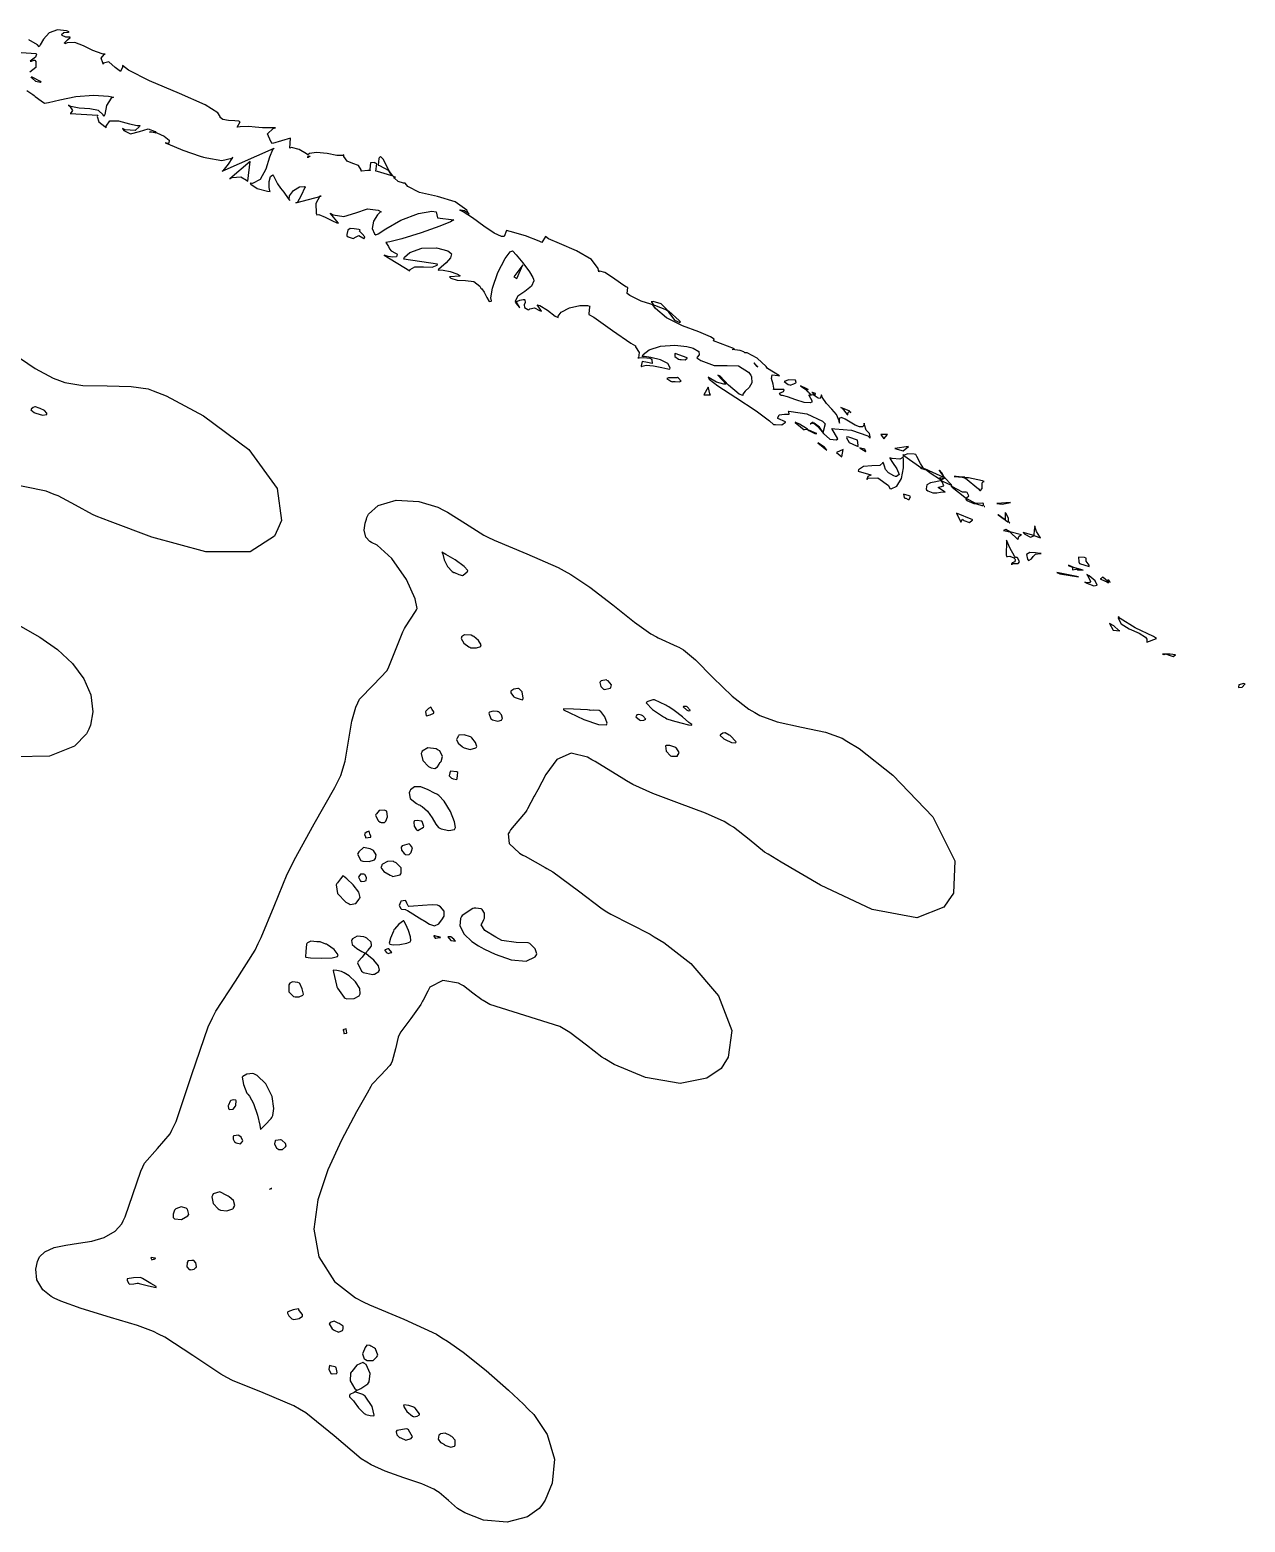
# Model space of a CAD drawing. Extents: x 51 to 306, y 22 to 311.
# Drawn here: x 248.3 to 305.5, y 228 to 298.3 of the extents above; entities that cross this region are included whole.
import ezdxf

# ---------------------------------------------------------------- set-up
doc = ezdxf.new("R2010")
doc.units = 0
doc.header["$MEASUREMENT"] = 0

msp = doc.modelspace()

# ---------------------------------------------------------------- linework, layer by layer
at = {"color": 7}
for points in [[(248.192, 295.412), (248.47, 295.213), (248.532, 295.169), (248.593, 295.125), (248.871, 294.926), (249.025, 294.816), (249.025, 294.816), (249.206, 294.844), (249.746, 294.961), (250.503, 295.117), (251.332, 295.194), (252.042, 295.147), (252.272, 295.099), (252.164, 295.05), (251.936, 294.706), (251.857, 294.279), (251.813, 294.181), (251.788, 294.262), (251.568, 294.458), (251.156, 294.539), (250.657, 294.574), (250.268, 294.653), (250.155, 294.71), (250.217, 294.676), (250.348, 294.463), (250.252, 294.332), (250.226, 294.323), (251.531, 294.253), (251.502, 294.189), (251.579, 293.926), (251.857, 293.714), (251.919, 293.652), (251.922, 293.736), (252.101, 293.981), (252.513, 293.984), (253.024, 293.846), (253.385, 293.758), (253.507, 293.758), (253.489, 293.706), (253.285, 293.517), (252.827, 293.559), (252.695, 293.617), (252.749, 293.529), (253.071, 293.361), (253.489, 293.473), (253.905, 293.602), (254.226, 293.482), (254.283, 293.405), (254.247, 293.415), (253.99, 293.459), (253.964, 293.441), (254.044, 293.456), (254.304, 293.408), (254.656, 293.256), (254.882, 293.064), (254.868, 292.923), (254.846, 292.912), (254.706, 292.946), (254.82, 292.894), (255.539, 292.599), (256.345, 292.32), (256.505, 292.276), (256.664, 292.232), (257.364, 292.118), (257.836, 292.216), (257.881, 292.276), (257.871, 292.26), (257.659, 291.942), (257.413, 291.624), (257.387, 291.607), (259.821, 292.699), (259.744, 292.615), (259.614, 292.268), (259.441, 291.699), (259.176, 291.217), (258.808, 291.032), (258.692, 291.042), (258.736, 290.998), (259.035, 290.795), (259.512, 290.663), (259.644, 290.653), (259.617, 290.689), (259.591, 290.844), (259.595, 291.122), (259.658, 291.358), (259.762, 291.439), (259.785, 291.43), (259.832, 291.327), (259.985, 291.02), (260.12, 290.817), (260.281, 290.622), (260.495, 290.33), (260.562, 290.23), (260.535, 290.263), (260.552, 290.444), (260.733, 290.695), (261.013, 290.871), (261.243, 290.894), (261.302, 290.865), (261.275, 290.849), (261.098, 290.468), (260.907, 290.124), (260.843, 290.124), (262.044, 290.442), (261.972, 290.434), (261.791, 290.095), (261.804, 289.632), (261.831, 289.56), (261.831, 289.56), (261.936, 289.579), (262.224, 289.446), (262.57, 289.274), (262.783, 289.181), (262.855, 289.172), (262.467, 289.631), (262.602, 289.55), (263.109, 289.477), (263.665, 289.653), (264.222, 289.834), (264.728, 289.778), (264.866, 289.701), (264.822, 289.684), (264.688, 289.55), (264.503, 289.261), (264.439, 288.918), (264.553, 288.659), (264.619, 288.608), (264.716, 288.67), (265.079, 288.903), (265.791, 289.301), (266.623, 289.625), (267.243, 289.728), (267.442, 289.701), (267.512, 289.418), (268.288, 289.314), (268.126, 289.229), (267.622, 289.02), (266.748, 288.706), (265.841, 288.432), (265.269, 288.288), (265.077, 288.255), (265.113, 288.211), (265.204, 288.06), (265.248, 287.952), (265.339, 287.864), (265.537, 287.758), (265.606, 287.726), (265.616, 287.698), (265.581, 287.587), (265.412, 287.558), (265.188, 287.596), (265.05, 287.638), (265.006, 287.654), (266.207, 286.915), (266.224, 286.977), (266.449, 287.109), (266.858, 287.113), (267.266, 287.098), (267.491, 287.182), (267.512, 287.231), (265.924, 287.478), (265.952, 287.57), (266.211, 287.791), (266.77, 287.991), (267.461, 288.005), (267.995, 287.856), (268.147, 287.76), (268.168, 287.718), (268.122, 287.535), (267.925, 287.303), (267.69, 287.096), (267.564, 286.985), (267.546, 286.949), (267.59, 286.967), (267.775, 286.956), (268.11, 286.888), (268.418, 286.782), (268.56, 286.704), (268.57, 286.668), (268.075, 286.632), (268.141, 286.571), (268.431, 286.48), (268.829, 286.474), (269.222, 286.414), (269.503, 286.198), (269.558, 286.103), (269.605, 286.072), (269.704, 285.915), (269.831, 285.659), (269.944, 285.474), (270.042, 285.487), (270.051, 285.503), (270.027, 285.649), (270.101, 286.111), (270.346, 286.844), (270.691, 287.497), (270.933, 287.814), (271.04, 287.867), (271.056, 287.85), (271.207, 287.678), (271.519, 287.303), (271.837, 286.875), (272, 286.614), (272.028, 286.526), (272.045, 286.456), (271.939, 286.197), (271.616, 285.952), (271.286, 285.722), (271.165, 285.496), (271.18, 285.433), (271.196, 285.459), (271.379, 285.543), (271.546, 285.574), (271.603, 285.574), (271.624, 285.549), (271.64, 285.433), (271.589, 285.315), (271.598, 285.203), (271.757, 285.101), (271.815, 285.08), (271.848, 285.126), (272.069, 285.174), (272.313, 285.058), (272.405, 285.017), (272.255, 285.251), (272.204, 285.327), (272.331, 285.294), (272.683, 285.067), (273.053, 284.788), (273.19, 284.728), (273.185, 284.787), (273.333, 284.98), (273.72, 285.178), (274.213, 285.284), (274.564, 285.286), (274.673, 285.257), (274.656, 285.23), (274.628, 284.896), (274.638, 284.868), (274.866, 284.736), (275.744, 284.114), (276.604, 283.511), (276.824, 283.387), (276.833, 283.352), (276.997, 283.078), (276.961, 282.83), (276.931, 282.822), (276.999, 282.822), (277.207, 282.844), (277.494, 282.813), (277.566, 282.787), (277.591, 282.738), (277.603, 282.553), (277.388, 282.607), (277.148, 282.654), (277.092, 282.456), (277.107, 282.399), (277.139, 282.438), (277.326, 282.483), (277.671, 282.452), (278.069, 282.37), (278.351, 282.308), (278.448, 282.292), (278.462, 282.35), (278.353, 282.56), (278.005, 282.739), (277.554, 282.844), (277.245, 282.885), (277.143, 282.892), (277.195, 282.986), (277.471, 283.202), (277.997, 283.383), (278.67, 283.424), (279.248, 283.361), (279.436, 283.317), (279.532, 283.283), (279.801, 283.121), (279.827, 282.964), (279.727, 282.86), (279.717, 282.822), (279.717, 282.822), (279.895, 282.699), (280.526, 282.467), (281.132, 282.47), (281.667, 282.446), (282.141, 282.146), (282.258, 282.01), (282.291, 281.93), (282.306, 281.653), (282.169, 281.428), (281.98, 281.258), (281.875, 281.11), (281.869, 281.058), (281.71, 281.112), (281.194, 281.535), (280.802, 281.958), (280.705, 282.01), (281.094, 281.587), (280.98, 281.587), (280.643, 281.685), (280.29, 281.887), (280.246, 281.94), (280.299, 281.817), (280.695, 281.504), (281.543, 280.957), (282.509, 280.338), (283.137, 279.868), (283.317, 279.683), (283.416, 279.683), (283.716, 279.674), (283.887, 279.803), (283.88, 279.823), (283.527, 279.965), (283.515, 280.002), (283.589, 280.15), (283.84, 280.169), (284.058, 280.174), (284.043, 280.294), (284.022, 280.318), (284.154, 280.3), (284.886, 280.19), (285.618, 279.849), (285.75, 279.717), (285.644, 279.294), (285.652, 279.321), (285.49, 279.564), (285.235, 279.753), (285.151, 279.753), (285.214, 279.753), (285.407, 279.593), (285.67, 279.263), (285.973, 278.995), (286.276, 278.971), (286.349, 279.011), (286.067, 279.506), (286.199, 279.49), (286.993, 279.423), (287.751, 279.163), (287.867, 279.047), (287.862, 279.104), (287.827, 279.272), (287.765, 279.334), (287.682, 279.43), (287.601, 279.672), (287.584, 279.753), (287.584, 279.712), (287.525, 279.586), (287.372, 279.575), (287.16, 279.666), (286.923, 279.806), (286.695, 279.939), (286.512, 280.012), (286.409, 279.968), (286.406, 279.804), (286.42, 279.753), (286.404, 279.858), (286.282, 280.157), (286.063, 280.41), (285.809, 280.671), (285.615, 280.982), (285.574, 281.094), (285.561, 281.069), (285.542, 280.985), (285.512, 280.909), (285.414, 280.925), (285.239, 281.05), (285.185, 281.094), (285.175, 281.085), (285.05, 281.058), (285.008, 281.058), (285.008, 281.058), (284.982, 281.085), (284.974, 281.094), (284.974, 281.058), (284.974, 281.058), (284.974, 281.058), (284.974, 281.058), (284.991, 281.032), (285.115, 280.814), (285.115, 280.741), (285.037, 280.713), (284.769, 280.731), (284.365, 280.847), (283.974, 280.989), (283.745, 281.058), (283.669, 281.058), (283.646, 281.079), (283.596, 281.162), (283.672, 281.2), (283.782, 281.237), (283.817, 281.319), (283.81, 281.34), (283.317, 281.34), (283.336, 281.395), (283.3, 281.594), (283.218, 281.857), (283.256, 282.021), (283.516, 282.003), (283.597, 281.976), (283.034, 282.328), (282.972, 282.417), (282.557, 282.819), (282.072, 283.06), (281.976, 283.068), (281.929, 283.108), (281.744, 283.176), (281.503, 283.21), (281.373, 283.218), (281.453, 283.241), (281.481, 283.245), (280.494, 283.633), (280.529, 283.704), (280.362, 283.81), (279.813, 284.048), (279.042, 284.331), (278.291, 284.707), (277.767, 285.149), (277.636, 285.327), (277.548, 285.355), (277.089, 285.499), (276.56, 285.768), (276.437, 285.856), (276.472, 286.139), (276.378, 286.17), (276.122, 286.334), (275.744, 286.615), (275.384, 286.843), (275.153, 286.905), (275.096, 286.879), (275.078, 287.029), (274.753, 287.447), (274.055, 287.867), (273.25, 288.209), (272.741, 288.434), (272.591, 288.536), (272.415, 288.255), (272.291, 288.317), (271.651, 288.564), (270.924, 288.775), (270.757, 288.819), (270.651, 288.536), (270.529, 288.543), (270.176, 288.691), (269.689, 289.023), (269.162, 289.421), (268.724, 289.701), (268.57, 289.771), (268.596, 289.789), (268.781, 289.764), (268.966, 289.631), (268.993, 289.595), (268.887, 289.774), (268.34, 290.173), (267.506, 290.412), (266.665, 290.604), (266.113, 290.894), (265.994, 291.042), (265.912, 291.042), (265.664, 291.118), (265.491, 291.28), (265.465, 291.324), (265.482, 291.324), (265.522, 291.324), (265.535, 291.324), (265.508, 291.324), (265.449, 291.358), (265.429, 291.358), (265.412, 291.386), (265.209, 291.651), (265.183, 291.677), (265.199, 291.651), (265.35, 291.412), (265.359, 291.394), (265.315, 291.412), (264.69, 291.598), (264.619, 291.607), (264.654, 291.96), (264.636, 291.96), (264.591, 291.986), (264.583, 291.994), (264.554, 292.023), (264.367, 292.004), (264.327, 291.713), (264.337, 291.641), (264.231, 291.641), (263.94, 291.616), (263.914, 291.607), (263.914, 291.674), (263.797, 291.877), (263.533, 291.968), (263.258, 292.074), (263.11, 292.302), (263.102, 292.383), (263.041, 292.345), (262.782, 292.354), (262.321, 292.436), (261.826, 292.493), (261.491, 292.44), (261.408, 292.383), (261.346, 292.427), (261.011, 292.635), (260.641, 292.717), (260.562, 292.699), (260.597, 293.158), (259.751, 292.912), (259.679, 293.009), (259.516, 293.375), (259.786, 293.624), (259.891, 293.652), (259.737, 293.643), (259.272, 293.643), (258.937, 293.683), (258.63, 293.718), (258.225, 293.703), (258.093, 293.688), (258.233, 293.934), (258.173, 293.958), (257.974, 293.978), (257.677, 293.992), (257.419, 294.039), (257.291, 294.139), (257.281, 294.181), (257.183, 294.36), (256.589, 294.731), (255.371, 295.263), (253.962, 295.854), (252.983, 296.362), (252.695, 296.58), (252.696, 296.511), (252.605, 296.299), (252.355, 296.497), (252.045, 296.753), (251.801, 296.698), (251.777, 296.65), (251.768, 296.704), (251.697, 296.934), (251.83, 297.098), (251.883, 297.109), (251.734, 297.133), (251.302, 297.287), (250.863, 297.516), (250.458, 297.666), (250.088, 297.647), (249.979, 297.604), (249.972, 297.644), (250.101, 297.79), (250.231, 297.898), (250.226, 297.921), (250.176, 297.921), (250.031, 297.921), (249.853, 297.992), (249.837, 298.027), (249.832, 298.047), (249.934, 298.137), (250.146, 298.159), (250.19, 298.167), (250.059, 298.216), (249.632, 298.261), (249.246, 298.12), (248.979, 297.826), (248.824, 297.556), (248.779, 297.462), (248.69, 297.56), (248.293, 297.794)], [(247.686, 297.215), (248.638, 297.145), (248.653, 297.121), (248.602, 296.982), (248.408, 296.828), (248.356, 296.792), (248.408, 296.792), (248.528, 296.827), (248.568, 296.827), (248.616, 296.779), (248.62, 296.488), (248.328, 296.263)], [(247.556, 283.025), (248.593, 282.331), (249.435, 281.875), (249.731, 281.763), (249.987, 281.666), (250.821, 281.533), (251.976, 281.504), (253.109, 281.481), (253.898, 281.365), (254.14, 281.27), (254.751, 281.032), (256.504, 280.103), (258.63, 278.514), (259.975, 276.681), (260.169, 275.176), (259.997, 274.778), (259.846, 274.435), (258.707, 273.702), (256.614, 273.703), (254.079, 274.392), (252.109, 275.123), (251.46, 275.379), (251.284, 275.449), (250.485, 275.89), (249.669, 276.331), (249.484, 276.401), (249.096, 276.552), (247.023, 276.97)], [(247.899, 270.197), (248.81, 269.686), (249.634, 269.096), (250.334, 268.438), (250.872, 267.724), (251.205, 266.965), (251.296, 266.174), (251.186, 265.549), (251.108, 265.359), (251.008, 265.131), (250.436, 264.559), (249.26, 264.086), (247.639, 264.056)]]:
    msp.add_lwpolyline(points, dxfattribs=at)
for points in [[(248.849, 295.804), (248.813, 295.788), (248.62, 295.836), (248.426, 296.007), (248.392, 296.051), (248.426, 296.043), (248.813, 295.84), (248.849, 295.804)], [(261.515, 292.312), (261.505, 292.304), (261.416, 292.25), (261.408, 292.24), (261.416, 292.258), (261.421, 292.33), (261.494, 292.323), (261.515, 292.312)], [(264.76, 292.206), (264.724, 291.888), (264.786, 291.88), (265.227, 291.642), (265.253, 291.607), (265.212, 291.681), (265.096, 291.908), (264.953, 292.172), (264.836, 292.301), (264.765, 292.234), (264.76, 292.206)], [(257.74, 291.254), (257.854, 291.308), (258.254, 291.346), (258.532, 291.192), (258.586, 291.148), (258.692, 292.064), (257.74, 291.254)], [(263.242, 288.572), (263.306, 288.525), (263.543, 288.437), (263.688, 288.516), (263.813, 288.587), (264.004, 288.481), (264.054, 288.432), (264.068, 288.437), (264.086, 288.522), (263.966, 288.656), (263.845, 288.785), (263.867, 288.853), (263.878, 288.855), (263.805, 288.86), (263.59, 288.895), (263.401, 288.913), (263.292, 288.83), (263.247, 288.637), (263.242, 288.572)], [(271.533, 287.197), (271.11, 286.632), (271.25, 286.562), (271.533, 287.197)], [(271.392, 285.185), (271.365, 285.213), (271.216, 285.404), (271.216, 285.467), (271.206, 285.451), (271.348, 285.213), (271.392, 285.185)], [(277.566, 285.467), (277.574, 285.459), (277.662, 285.337), (277.672, 285.327), (277.724, 285.31), (278.28, 285.08), (278.342, 285.044), (278.298, 285.107), (278.032, 285.363), (277.662, 285.477), (277.566, 285.467)], [(274.708, 284.904), (274.708, 284.904), (274.708, 284.904), (274.708, 284.904), (274.708, 284.904), (274.708, 284.904), (274.708, 284.904)], [(278.941, 284.515), (278.887, 284.577), (278.394, 285.018), (278.342, 285.044), (278.402, 284.966), (278.655, 284.595), (278.908, 284.489), (278.941, 284.515)], [(278.907, 282.751), (278.97, 282.751), (279.162, 282.735), (279.262, 282.808), (279.26, 282.822), (278.694, 283.034), (278.675, 283.023), (278.681, 282.893), (278.853, 282.769), (278.907, 282.751)], [(282.575, 282.399), (282.575, 282.399), (282.575, 282.399), (282.575, 282.399), (282.531, 282.448), (282.389, 282.585), (282.524, 282.441), (282.575, 282.399)], [(278.801, 281.905), (278.773, 281.887), (278.623, 281.887), (278.386, 281.892), (278.293, 281.85), (278.485, 281.726), (278.554, 281.693), (278.58, 281.711), (278.7, 281.707), (278.887, 281.694), (278.97, 281.734), (278.848, 281.869), (278.801, 281.905)], [(284.092, 281.553), (284.102, 281.54), (284.273, 281.605), (284.375, 281.657), (284.375, 281.657), (284.383, 281.663), (284.354, 281.77), (284.034, 281.791), (283.814, 281.718), (284.016, 281.577), (284.092, 281.553)], [(280.035, 281.094), (280.352, 281.094), (280.325, 281.129), (280.254, 281.412), (280.246, 281.446), (280.035, 281.094)], [(284.868, 281.376), (284.85, 281.386), (284.62, 281.5), (284.585, 281.517), (284.612, 281.5), (284.876, 281.322), (284.904, 281.304), (284.889, 281.311), (284.862, 281.371), (284.868, 281.376)], [(284.868, 281.376), (284.886, 281.365), (284.947, 281.337), (284.887, 281.376), (284.868, 281.376)], [(284.868, 281.304), (284.876, 281.296), (285.053, 281.121), (285.08, 281.094), (285.062, 281.103), (284.885, 281.288), (284.868, 281.304)], [(285.115, 281.2), (285.131, 281.191), (285.247, 281.068), (285.257, 281.058), (285.271, 281.073), (285.291, 281.142), (285.159, 281.193), (285.115, 281.2)], [(248.392, 280.388), (248.386, 280.378), (248.54, 280.256), (248.568, 280.246), (248.62, 280.23), (248.927, 280.133), (249.131, 280.166), (249.131, 280.176), (249.131, 280.218), (249.021, 280.344), (248.823, 280.442), (248.779, 280.458), (248.779, 280.458), (248.594, 280.52), (248.568, 280.529), (248.568, 280.529), (248.492, 280.498), (248.4, 280.406), (248.392, 280.388)], [(286.808, 280.142), (286.816, 280.159), (286.834, 280.257), (286.894, 280.318), (286.915, 280.318), (286.492, 280.494), (286.544, 280.46), (286.79, 280.168), (286.808, 280.142)], [(286.915, 280.282), (286.949, 280.246), (286.949, 280.256), (286.915, 280.282), (286.915, 280.282)], [(284.339, 279.789), (284.762, 279.436), (284.77, 279.454), (284.896, 279.47), (284.938, 279.47), (284.867, 279.506), (284.546, 279.71), (284.34, 279.794), (284.339, 279.789)], [(285.185, 279.789), (285.149, 279.789), (285.053, 279.727), (285.044, 279.717), (285.053, 279.727), (285.152, 279.789), (285.185, 279.789)], [(285.361, 279.26), (285.344, 279.269), (284.973, 279.428), (284.938, 279.436), (284.973, 279.41), (285.264, 279.26), (285.361, 279.26)], [(285.397, 278.835), (285.82, 278.482), (285.714, 278.624), (285.397, 278.835)], [(286.772, 279.117), (286.752, 279.07), (286.879, 278.849), (287.222, 278.694), (287.302, 278.658), (287.267, 278.694), (287.3, 278.723), (287.272, 278.959), (286.869, 279.091), (286.772, 279.117)], [(288.678, 279.224), (288.36, 279.224), (288.502, 279.011), (288.678, 279.224)], [(286.526, 278.165), (286.596, 278.518), (286.279, 278.378), (286.526, 278.165)], [(287.302, 277.496), (287.903, 277.319), (287.893, 277.301), (287.76, 277.239), (287.712, 277.125), (287.726, 277.107), (287.77, 277.161), (288.228, 277.174), (288.723, 276.816), (288.785, 276.684), (288.86, 276.669), (289.121, 276.782), (289.338, 277.147), (289.438, 277.651), (289.439, 278.04), (289.418, 278.165), (289.401, 278.139), (289.26, 278.055), (288.899, 278.098), (288.785, 278.129), (288.801, 278.077), (288.922, 277.898), (289.124, 277.598), (289.224, 277.341), (289.103, 277.245), (289.065, 277.247), (288.977, 277.282), (288.728, 277.418), (288.594, 277.571), (288.545, 277.73), (288.492, 277.876), (288.466, 277.919), (288.469, 277.883), (288.319, 277.759), (287.949, 277.747), (287.548, 277.716), (287.321, 277.563), (287.302, 277.496)], [(287.373, 278.588), (287.4, 278.58), (287.628, 278.43), (287.654, 278.412), (287.664, 278.427), (287.619, 278.528), (287.418, 278.572), (287.373, 278.588)], [(289.667, 278.658), (289.031, 278.554), (289.418, 278.448), (289.667, 278.658)], [(289.418, 278.271), (289.418, 278.255), (289.418, 278.215), (289.418, 278.201), (289.454, 278.235), (289.418, 278.271)], [(290.23, 277.636), (290.442, 277.566), (290.398, 277.61), (290.23, 277.852), (290.063, 278.183), (290.019, 278.271), (289.931, 278.289), (289.631, 278.307), (289.471, 278.253), (289.454, 278.235), (290.3, 277.636), (290.23, 277.636)], [(290.513, 276.614), (290.584, 276.571), (290.818, 276.473), (291.006, 276.468), (291.167, 276.51), (291.339, 276.517), (291.394, 276.508), (291.308, 276.556), (291.064, 276.725), (291.16, 276.76), (291.33, 276.801), (291.259, 276.993), (291.218, 277.037), (291.262, 277.02), (291.676, 276.842), (291.711, 276.824), (291.676, 276.86), (291.385, 277.179), (291.358, 277.213), (291.358, 277.177), (291.358, 277.169), (291.358, 277.143), (291.358, 277.143), (291.358, 277.143), (291.332, 277.143), (291.324, 277.143), (291.314, 277.134), (291.226, 277.081), (291.218, 277.071), (291.193, 277.096), (291.151, 277.201), (291.297, 277.152), (291.324, 277.143), (291.358, 277.177), (290.442, 277.6), (290.477, 277.566), (290.737, 277.377), (291.12, 277.133), (291.218, 277.071), (291.16, 277.04), (290.959, 276.99), (290.705, 276.949), (290.533, 276.853), (290.499, 276.67), (290.513, 276.614)], [(291.112, 277.53), (291.128, 277.504), (291.332, 277.205), (291.358, 277.177), (291.341, 277.213), (291.235, 277.421), (291.124, 277.537), (291.112, 277.53)], [(292.383, 276.508), (292.206, 276.508), (291.738, 276.756), (291.677, 276.79), (291.729, 276.738), (292.32, 276.269), (292.383, 276.225), (292.399, 276.243), (292.515, 276.339), (292.425, 276.487), (292.383, 276.508)], [(291.817, 277.247), (291.852, 277.239), (292.196, 277.213), (292.312, 277.213), (292.188, 277.213), (291.91, 277.247), (291.817, 277.247)], [(293.018, 276.578), (293.049, 276.586), (293.134, 276.674), (293.135, 276.816), (293.131, 276.946), (293.204, 277.001), (293.229, 277.001), (293.149, 277.037), (292.494, 277.177), (292.276, 277.177), (292.347, 277.161), (292.964, 276.666), (293.018, 276.578)], [(272.415, 228.847), (272.296, 228.676), (271.748, 228.294), (270.792, 228.04), (269.675, 228.138), (268.792, 228.471), (268.534, 228.636), (268.454, 228.69), (268.023, 229.059), (267.59, 229.43), (267.512, 229.482), (267.34, 229.592), (266.774, 229.842), (265.932, 230.131), (265.05, 230.44), (264.396, 230.735), (264.195, 230.857), (263.92, 231.025), (262.647, 232.097), (261.319, 233.186), (261.02, 233.363), (260.755, 233.513), (259.308, 234.118), (257.863, 234.703), (257.598, 234.844), (257.315, 235.004), (256.005, 235.882), (254.679, 236.741), (254.389, 236.89), (254.153, 237.016), (253.394, 237.29), (252.122, 237.672), (250.756, 238.087), (249.791, 238.438), (249.484, 238.584), (249.335, 238.653), (248.941, 238.966), (248.664, 239.436), (248.611, 239.939), (248.692, 240.308), (248.744, 240.418), (248.788, 240.517), (249.034, 240.765), (249.476, 240.968), (250.023, 241.081), (250.631, 241.16), (251.251, 241.259), (251.839, 241.431), (252.347, 241.733), (252.661, 242.084), (252.729, 242.218), (252.817, 242.404), (253.174, 243.461), (253.55, 244.555), (253.647, 244.758), (253.726, 244.925), (254.335, 245.622), (254.943, 246.319), (255.022, 246.485), (255.217, 246.892), (255.962, 249.105), (256.725, 251.354), (256.928, 251.777), (257.077, 252.078), (258.003, 253.498), (258.929, 254.954), (259.079, 255.271), (259.22, 255.553), (259.825, 257.026), (260.446, 258.534), (260.597, 258.833), (260.763, 259.185), (261.713, 260.897), (262.679, 262.607), (262.855, 262.96), (262.959, 263.169), (263.161, 263.852), (263.325, 264.791), (263.484, 265.724), (263.672, 266.39), (263.772, 266.594), (263.85, 266.762), (264.495, 267.442), (265.139, 268.121), (265.219, 268.288), (265.289, 268.438), (265.888, 269.937), (265.958, 270.087), (266.003, 270.167), (266.48, 270.891), (266.524, 270.969), (266.558, 271.04), (266.455, 271.486), (266.061, 272.398), (265.368, 273.39), (264.674, 274.014), (264.407, 274.144), (264.327, 274.181), (264.135, 274.391), (264.062, 274.713), (264.109, 275.042), (264.17, 275.243), (264.195, 275.307), (264.268, 275.474), (264.717, 275.875), (265.57, 276.133), (266.635, 276.068), (267.521, 275.796), (267.794, 275.66), (267.979, 275.572), (268.833, 275.026), (269.689, 274.479), (269.875, 274.391), (270.184, 274.242), (271.713, 273.597), (273.19, 272.954), (273.473, 272.803), (273.787, 272.637), (274.682, 272.041), (275.762, 271.198), (276.782, 270.382), (277.542, 269.847), (277.813, 269.699), (277.891, 269.655), (278.791, 269.25), (278.871, 269.205), (279.082, 269.089), (279.645, 268.611), (280.466, 267.79), (281.38, 266.908), (282.153, 266.299), (282.435, 266.135), (282.677, 265.992), (283.494, 265.704), (284.642, 265.453), (285.772, 265.209), (286.545, 264.936), (286.772, 264.796), (287.343, 264.444), (288.94, 263.195), (290.807, 261.224), (291.848, 259.161), (291.779, 257.637), (291.535, 257.281), (291.326, 256.973), (290.063, 256.472), (287.963, 256.866), (285.532, 258.016), (283.677, 259.096), (283.068, 259.468), (282.9, 259.574), (282.169, 260.156), (281.437, 260.739), (281.27, 260.843), (280.998, 261.009), (280.126, 261.407), (278.901, 261.859), (277.643, 262.323), (276.698, 262.752), (276.401, 262.926), (276.277, 262.997), (274.928, 263.835), (274.778, 263.914), (274.562, 264.036), (273.808, 264.221), (273.133, 263.931), (272.61, 263.219), (272.226, 262.496), (272.098, 262.254), (272.062, 262.194), (271.744, 261.611), (271.709, 261.549), (271.655, 261.452), (271.29, 261.025), (270.941, 260.615), (270.897, 260.526), (270.844, 260.43), (270.884, 259.967), (271.365, 259.52), (271.533, 259.432), (271.629, 259.38), (272.573, 258.852), (272.661, 258.798), (272.944, 258.64), (274.152, 257.748), (275.253, 256.894), (275.483, 256.752), (275.668, 256.647), (277.52, 255.703), (277.706, 255.588), (278.162, 255.317), (279.425, 254.324), (280.735, 252.801), (281.353, 251.172), (281.191, 249.914), (280.988, 249.59), (280.85, 249.382), (280.18, 248.925), (278.923, 248.682), (277.296, 248.956), (275.828, 249.568), (275.379, 249.837), (275.247, 249.917), (274.518, 250.482), (273.738, 251.081), (273.579, 251.178), (273.261, 251.364), (271.621, 251.883), (269.98, 252.404), (269.663, 252.589), (269.592, 252.625), (269.178, 252.934), (268.728, 253.278), (268.64, 253.33), (268.498, 253.41), (267.757, 253.524), (267.159, 253.214), (267.089, 253.082), (267.061, 253.03), (266.832, 252.607), (266.806, 252.553), (266.726, 252.404), (266.259, 251.747), (265.791, 251.108), (265.712, 250.965), (265.658, 250.869), (265.532, 250.31), (265.385, 249.732), (265.325, 249.626), (265.271, 249.53), (264.848, 249.079), (264.424, 248.63), (264.371, 248.532), (264.207, 248.233), (263.703, 247.34), (262.992, 246.018), (262.347, 244.622), (261.88, 243.206), (261.702, 241.822), (261.925, 240.526), (262.66, 239.369), (263.649, 238.591), (264.018, 238.408), (264.317, 238.259), (265.923, 237.588), (267.458, 236.882), (267.722, 236.714), (267.982, 236.56), (268.723, 236.032), (269.803, 235.17), (270.857, 234.244), (271.554, 233.589), (271.779, 233.363), (272.04, 233.102), (272.673, 232.172), (273.022, 230.999), (272.91, 229.88), (272.573, 229.082), (272.415, 228.847)], [(289.49, 276.225), (289.542, 276.225), (289.661, 276.155), (289.701, 276.155), (289.771, 276.295), (289.701, 276.331), (289.432, 276.407), (289.46, 276.255), (289.49, 276.225)], [(292.383, 276.155), (292.417, 276.111), (292.735, 275.978), (292.842, 275.978), (292.806, 275.996), (292.417, 276.199), (292.383, 276.225), (292.373, 276.217), (292.374, 276.159), (292.383, 276.155)], [(293.194, 275.978), (293.166, 275.988), (292.923, 275.978), (292.842, 275.978), (292.876, 275.962), (293.114, 275.872), (293.194, 275.872), (293.194, 275.9), (293.194, 275.959), (293.194, 275.978)], [(293.194, 275.978), (293.194, 275.978), (293.194, 275.978), (293.194, 275.978), (293.194, 275.978), (293.194, 275.978), (293.194, 275.978)], [(294.463, 276.013), (293.828, 275.978), (294.076, 275.942), (294.463, 276.013)], [(292.136, 275.096), (292.206, 275.237), (292.272, 275.178), (292.545, 275.074), (292.672, 275.185), (292.699, 275.203), (291.924, 275.519), (292.136, 275.096)], [(293.265, 275.836), (293.229, 275.836), (293.229, 275.836), (293.265, 275.836), (293.265, 275.836)], [(294.217, 275.203), (294.173, 275.238), (293.88, 275.441), (293.864, 275.449), (293.88, 275.441), (294.173, 275.238), (294.217, 275.203)], [(294.217, 275.555), (294.217, 275.203), (294.225, 275.194), (294.348, 275.106), (294.357, 275.096), (294.366, 275.114), (294.379, 275.273), (294.269, 275.503), (294.217, 275.555)], [(294.146, 274.708), (294.429, 274.638), (294.253, 274.744), (294.146, 274.708)], [(294.429, 275.06), (294.429, 275.06), (294.393, 275.088), (294.393, 275.096), (294.393, 275.088), (294.419, 275.06), (294.429, 275.06)], [(294.816, 274.285), (294.825, 274.303), (294.864, 274.418), (294.959, 274.497), (294.992, 274.497), (294.429, 274.638), (294.816, 274.285)], [(295.558, 274.461), (295.063, 274.602), (295.137, 274.537), (295.403, 274.387), (295.54, 274.435), (295.558, 274.461)], [(295.628, 274.92), (295.61, 274.904), (295.578, 274.718), (295.566, 274.497), (295.558, 274.461), (295.874, 274.355), (295.847, 274.399), (295.684, 274.651), (295.61, 274.886), (295.628, 274.92)], [(294.71, 273.439), (294.656, 273.5), (294.432, 273.884), (294.295, 274.215), (294.287, 274.249), (294.277, 274.188), (294.269, 273.553), (294.287, 273.473), (294.326, 273.473), (294.441, 273.487), (294.632, 273.411), (294.676, 273.367), (294.689, 273.345), (294.67, 273.236), (294.551, 273.184), (294.533, 273.156), (294.571, 273.156), (294.685, 273.146), (294.828, 273.152), (294.885, 273.231), (294.815, 273.393), (294.782, 273.439), (294.71, 273.439)], [(268.923, 272.767), (268.935, 272.814), (268.759, 273.015), (268.336, 273.32), (267.904, 273.578), (267.722, 273.685), (267.722, 273.685), (267.722, 273.685), (267.766, 273.592), (267.833, 273.328), (267.986, 273.006), (268.201, 272.78), (268.288, 272.733), (268.314, 272.725), (268.512, 272.637), (268.692, 272.583), (268.71, 272.591), (268.719, 272.601), (268.913, 272.759), (268.923, 272.767)], [(295.311, 273.297), (295.347, 273.302), (295.453, 273.367), (295.53, 273.483), (295.647, 273.586), (295.845, 273.62), (295.91, 273.615), (295.841, 273.623), (295.637, 273.655), (295.371, 273.667), (295.225, 273.575), (295.274, 273.357), (295.311, 273.297)], [(298.167, 273.014), (298.167, 273.076), (298.031, 273.262), (298.027, 273.403), (298.027, 273.403), (297.946, 273.437), (297.669, 273.453), (297.682, 273.225), (297.708, 273.156), (298.167, 273.014)], [(294.533, 273.086), (294.533, 273.104), (294.533, 273.156), (294.533, 273.156), (294.533, 273.156), (294.525, 273.091), (294.533, 273.086)], [(297.674, 272.521), (296.65, 272.733), (296.792, 272.661), (297.674, 272.521)], [(297.179, 273.05), (297.392, 272.98), (297.392, 272.998), (297.223, 273.06), (297.179, 273.05)], [(297.604, 272.91), (297.597, 272.904), (297.612, 272.848), (297.823, 272.848), (297.885, 272.838), (297.392, 272.98), (297.392, 272.948), (297.392, 272.852), (297.556, 272.886), (297.604, 272.91)], [(297.957, 272.274), (298.056, 272.218), (298.384, 272.092), (298.551, 272.133), (298.446, 272.335), (298.164, 272.566), (298.061, 272.627), (298.086, 272.583), (298.169, 272.448), (298.234, 272.306), (298.185, 272.235), (298.01, 272.258), (297.957, 272.274)], [(299.049, 272.308), (299.031, 272.318), (298.829, 272.495), (298.803, 272.521), (298.799, 272.499), (298.737, 272.437), (298.679, 272.433), (298.752, 272.402), (299.002, 272.282), (299.085, 272.238), (299.075, 272.248), (299.049, 272.293), (299.049, 272.308)], [(299.049, 272.308), (299.072, 272.295), (299.153, 272.27), (299.116, 272.336), (299.044, 272.389), (299.041, 272.326), (299.049, 272.308)], [(300.883, 269.592), (300.883, 269.452), (301.342, 269.628), (301.192, 269.717), (300.337, 270.127), (299.623, 270.554), (299.544, 270.651), (299.533, 270.572), (299.672, 270.313), (300.054, 270.083), (300.514, 269.872), (300.815, 269.682), (300.883, 269.592)], [(268.64, 269.663), (268.631, 269.619), (268.755, 269.396), (268.985, 269.223), (269.029, 269.205), (269.073, 269.187), (269.346, 269.175), (269.548, 269.25), (269.558, 269.276), (269.566, 269.32), (269.442, 269.532), (269.214, 269.708), (269.169, 269.735), (269.089, 269.77), (268.785, 269.792), (268.64, 269.696), (268.64, 269.663)], [(299.12, 270.334), (299.296, 270.015), (299.615, 269.981), (299.57, 269.991), (299.328, 270.224), (299.12, 270.334), (299.12, 270.334)], [(301.801, 268.887), (301.827, 268.887), (301.887, 268.853), (301.908, 268.853), (301.934, 268.844), (302.118, 268.781), (302.118, 268.781), (302.224, 268.853), (302.224, 268.853), (301.976, 268.879), (301.942, 268.887), (301.916, 268.887), (301.856, 268.887), (301.837, 268.887), (301.81, 268.887), (301.75, 268.887), (301.731, 268.887), (301.704, 268.887), (301.625, 268.887), (301.625, 268.887), (301.625, 268.887), (301.686, 268.862), (301.695, 268.853), (301.704, 268.87), (301.792, 268.897), (301.801, 268.887)], [(275.167, 267.582), (275.149, 267.547), (275.201, 267.367), (275.325, 267.239), (275.343, 267.229), (275.369, 267.213), (275.634, 267.283), (275.66, 267.299), (275.668, 267.309), (275.69, 267.437), (275.546, 267.622), (275.483, 267.652), (275.457, 267.67), (275.211, 267.636), (275.203, 267.618), (275.203, 267.618), (275.167, 267.582), (275.167, 267.582)], [(270.969, 267.123), (270.969, 267.062), (271.082, 266.894), (271.11, 266.876), (271.162, 266.85), (271.4, 266.767), (271.533, 266.736), (271.533, 266.736), (271.541, 266.816), (271.493, 267.106), (271.356, 267.257), (271.322, 267.265), (271.294, 267.275), (271.105, 267.233), (270.969, 267.15), (270.969, 267.123)], [(305.506, 267.476), (305.449, 267.502), (305.215, 267.433), (305.189, 267.335), (305.189, 267.335), (305.206, 267.312), (305.373, 267.327), (305.488, 267.468), (305.506, 267.476)], [(267.335, 266.135), (267.335, 266.174), (267.264, 266.287), (267.193, 266.383), (267.193, 266.383), (267.193, 266.383), (267.095, 266.331), (266.963, 266.207), (266.947, 266.171), (266.983, 265.994), (266.991, 265.986), (267.171, 266.026), (267.335, 266.109), (267.335, 266.135)], [(269.945, 266.135), (269.927, 266.101), (270.024, 265.836), (270.051, 265.818), (270.104, 265.792), (270.351, 265.726), (270.527, 265.783), (270.545, 265.818), (270.563, 265.854), (270.523, 266.034), (270.395, 266.163), (270.368, 266.171), (270.342, 266.18), (270.13, 266.194), (269.954, 266.153), (269.945, 266.135)], [(273.439, 266.311), (273.439, 266.266), (273.732, 266.128), (274.395, 265.814), (275.089, 265.573), (275.456, 265.559), (275.483, 265.606), (275.501, 265.642), (275.391, 265.934), (275.193, 266.189), (275.167, 266.207), (275.113, 266.233), (274.866, 266.251), (274.69, 266.233), (274.673, 266.241), (274.575, 266.259), (273.91, 266.303), (273.439, 266.311), (273.439, 266.311)], [(277.354, 266.63), (277.336, 266.595), (277.622, 266.287), (278.138, 265.942), (278.235, 265.888), (278.306, 265.846), (278.547, 265.759), (278.958, 265.646), (279.316, 265.566), (279.47, 265.535), (279.47, 265.535), (279.47, 265.569), (279.342, 265.665), (279.033, 265.928), (278.652, 266.226), (278.395, 266.405), (278.306, 266.453), (278.252, 266.481), (277.724, 266.728), (277.672, 266.736), (277.644, 266.728), (277.362, 266.648), (277.354, 266.63)], [(279.083, 266.417), (279.073, 266.401), (279.232, 266.259), (279.26, 266.241), (279.26, 266.241), (279.316, 266.215), (279.393, 266.229), (279.4, 266.241), (279.4, 266.241), (279.25, 266.401), (279.224, 266.417), (279.188, 266.417), (279.109, 266.417), (279.083, 266.417)], [(276.86, 265.958), (276.85, 265.942), (277.009, 265.8), (277.037, 265.782), (277.063, 265.766), (277.217, 265.774), (277.319, 265.818), (277.319, 265.818), (277.319, 265.818), (277.169, 265.978), (277.143, 265.994), (277.115, 266.012), (276.979, 266.04), (276.895, 266.03), (276.895, 266.03), (276.895, 266.03), (276.86, 265.958), (276.86, 265.958)], [(268.428, 264.9), (268.41, 264.866), (268.49, 264.695), (268.675, 264.541), (268.71, 264.513), (268.763, 264.469), (269.055, 264.395), (269.31, 264.479), (269.346, 264.513), (269.362, 264.531), (269.3, 264.729), (269.133, 264.946), (269.099, 264.972), (269.063, 264.998), (268.773, 265.086), (268.516, 265.07), (268.5, 265.042), (268.49, 265.026), (268.436, 264.918), (268.428, 264.9)], [(280.811, 265.077), (280.802, 265.06), (280.96, 264.918), (280.988, 264.9), (281.04, 264.874), (281.336, 264.721), (281.548, 264.711), (281.553, 264.724), (281.561, 264.76), (281.287, 265.05), (281.234, 265.077), (281.234, 265.077), (281.05, 265.175), (281.023, 265.183), (281.023, 265.183), (280.93, 265.17), (280.819, 265.095), (280.811, 265.077)], [(267.546, 264.371), (267.448, 264.425), (267.053, 264.479), (266.796, 264.32), (266.77, 264.267), (266.743, 264.214), (266.819, 263.887), (267.087, 263.597), (267.159, 263.561), (267.207, 263.535), (267.384, 263.5), (267.51, 263.579), (267.585, 263.71), (267.629, 263.792), (267.652, 263.808), (267.678, 263.835), (267.745, 264.064), (267.615, 264.328), (267.546, 264.371)], [(278.73, 264.477), (278.676, 264.505), (278.434, 264.585), (278.28, 264.593), (278.271, 264.583), (278.245, 264.571), (278.274, 264.324), (278.474, 264.1), (278.518, 264.09), (278.544, 264.082), (278.791, 264.082), (278.801, 264.09), (278.809, 264.108), (278.861, 264.214), (278.871, 264.231), (278.879, 264.249), (278.757, 264.461), (278.73, 264.477)], [(268.217, 263.032), (268.243, 263.023), (268.421, 262.983), (268.428, 262.996), (268.436, 263.014), (268.458, 263.182), (268.464, 263.313), (268.464, 263.313), (268.42, 263.34), (268.128, 263.376), (268.111, 263.349), (268.093, 263.305), (268.057, 263.151), (268.172, 263.047), (268.217, 263.032)], [(266.7, 261.761), (266.794, 261.714), (267.042, 261.497), (267.264, 261.18), (267.434, 260.889), (267.563, 260.73), (267.618, 260.703), (267.688, 260.668), (268.049, 260.58), (268.306, 260.633), (268.323, 260.667), (268.356, 260.727), (268.314, 260.991), (268.123, 261.48), (267.82, 261.968), (267.575, 262.237), (267.476, 262.29), (267.374, 262.341), (267.074, 262.497), (266.722, 262.639), (266.428, 262.643), (266.241, 262.496), (266.207, 262.431), (266.172, 262.365), (266.219, 262.088), (266.532, 261.851), (266.63, 261.797), (266.646, 261.797), (266.69, 261.771), (266.7, 261.761)], [(264.83, 260.985), (264.866, 260.963), (265.019, 260.963), (265.077, 261.02), (265.077, 261.02), (265.077, 261.02), (265.155, 261.228), (265.121, 261.492), (265.077, 261.515), (265.015, 261.546), (264.768, 261.52), (264.636, 261.366), (264.619, 261.338), (264.601, 261.304), (264.698, 261.065), (264.724, 261.056), (264.742, 261.039), (264.808, 260.985), (264.83, 260.985)], [(264.124, 260.244), (264.124, 260.244), (264.247, 260.249), (264.371, 260.28), (264.371, 260.28), (264.371, 260.318), (264.335, 260.434), (264.301, 260.562), (264.301, 260.562), (264.301, 260.562), (264.207, 260.518), (264.098, 260.438), (264.09, 260.42), (264.08, 260.404), (264.124, 260.284), (264.124, 260.244)], [(266.56, 260.597), (266.594, 260.58), (266.858, 260.739), (266.876, 260.773), (266.876, 260.773), (266.787, 261.003), (266.77, 261.02), (266.743, 261.029), (266.566, 261.061), (266.426, 261.038), (266.417, 261.02), (266.399, 260.985), (266.422, 260.783), (266.532, 260.615), (266.56, 260.597)], [(265.818, 259.821), (265.809, 259.804), (265.826, 259.658), (265.95, 259.496), (265.994, 259.468), (266.03, 259.446), (266.187, 259.456), (266.267, 259.558), (266.277, 259.574), (266.294, 259.61), (266.333, 259.764), (266.247, 259.903), (266.207, 259.927), (266.179, 259.955), (265.844, 259.865), (265.818, 259.821)], [(264.583, 259.256), (264.591, 259.274), (264.632, 259.442), (264.503, 259.65), (264.443, 259.68), (264.346, 259.725), (264.027, 259.79), (263.813, 259.587), (263.772, 259.504), (263.754, 259.469), (263.904, 259.169), (263.948, 259.151), (263.992, 259.143), (264.291, 259.125), (264.556, 259.212), (264.583, 259.256)], [(264.866, 258.869), (264.851, 258.838), (264.98, 258.658), (265.287, 258.481), (265.359, 258.446), (265.403, 258.419), (265.756, 258.506), (265.782, 258.55), (265.809, 258.594), (265.809, 258.833), (265.562, 259.071), (265.465, 259.115), (265.421, 259.143), (265.155, 259.125), (264.927, 259.001), (264.9, 258.975), (264.9, 258.975), (264.874, 258.887), (264.866, 258.869)], [(262.783, 258.093), (262.748, 258.022), (262.801, 257.616), (263.207, 257.211), (263.349, 257.139), (263.411, 257.109), (263.674, 257.158), (263.824, 257.353), (263.842, 257.387), (263.871, 257.44), (263.805, 257.682), (263.546, 258.022), (263.241, 258.311), (263.083, 258.437), (263.066, 258.446), (263.066, 258.446), (262.952, 258.309), (262.801, 258.119), (262.783, 258.093)], [(264.09, 258.516), (264.053, 258.539), (263.894, 258.53), (263.816, 258.428), (263.808, 258.41), (263.798, 258.393), (263.896, 258.207), (263.914, 258.197), (263.94, 258.189), (264.076, 258.203), (264.16, 258.233), (264.16, 258.233), (264.16, 258.233), (264.165, 258.361), (264.106, 258.507), (264.09, 258.516)], [(267.794, 256.505), (267.82, 256.559), (267.833, 256.796), (267.652, 257), (267.582, 257.035), (267.512, 257.07), (267.255, 257.084), (266.805, 257.061), (266.38, 257.025), (266.169, 257.017), (266.135, 257.035), (266.125, 257.044), (266.069, 257.171), (266.03, 257.281), (266.03, 257.281), (266.003, 257.291), (265.791, 257.263), (265.782, 257.245), (265.764, 257.211), (265.707, 257.056), (265.78, 256.916), (265.818, 256.892), (265.818, 256.892), (266.012, 256.868), (266.03, 256.858), (266.101, 256.824), (266.77, 256.399), (266.84, 256.363), (266.913, 256.318), (267.138, 256.183), (267.37, 256.104), (267.575, 256.191), (267.749, 256.423), (267.794, 256.505)], [(266.241, 255.375), (266.258, 255.411), (266.236, 255.575), (266.149, 255.88), (266.028, 256.17), (265.95, 256.311), (265.924, 256.329), (265.906, 256.339), (265.694, 256.183), (265.482, 255.94), (265.465, 255.904), (265.438, 255.852), (265.305, 255.522), (265.243, 255.28), (265.253, 255.271), (265.267, 255.242), (265.427, 255.209), (265.746, 255.218), (266.066, 255.28), (266.223, 255.341), (266.241, 255.375)], [(268.64, 256.54), (268.591, 256.449), (268.57, 256.106), (268.768, 255.712), (269.131, 255.37), (269.446, 255.156), (269.558, 255.094), (269.718, 255.003), (270.218, 254.762), (270.982, 254.495), (271.686, 254.44), (272.102, 254.634), (272.168, 254.742), (272.185, 254.777), (272.102, 255.02), (271.895, 255.244), (271.851, 255.271), (271.779, 255.306), (271.22, 255.323), (270.536, 255.411), (270.404, 255.481), (270.262, 255.561), (269.746, 255.888), (269.569, 256.15), (269.592, 256.187), (269.601, 256.205), (269.689, 256.383), (269.699, 256.399), (269.725, 256.453), (269.725, 256.699), (269.619, 256.876), (269.592, 256.892), (269.565, 256.902), (269.321, 256.928), (269.24, 256.928), (269.168, 256.912), (268.666, 256.584), (268.64, 256.54)], [(264.76, 253.964), (264.784, 254.011), (264.739, 254.222), (264.521, 254.481), (264.264, 254.695), (264.133, 254.795), (264.124, 254.812), (264.124, 254.812), (264.251, 254.948), (264.397, 255.13), (264.407, 255.165), (264.415, 255.183), (264.385, 255.332), (264.195, 255.517), (264.124, 255.552), (264.053, 255.588), (263.727, 255.606), (263.507, 255.483), (263.489, 255.447), (263.466, 255.407), (263.503, 255.224), (263.71, 255.036), (263.955, 254.897), (264.08, 254.83), (264.09, 254.812), (264.098, 254.795), (263.97, 254.627), (263.788, 254.424), (263.772, 254.389), (263.754, 254.354), (263.93, 253.974), (263.984, 253.93), (264.018, 253.904), (264.477, 253.815), (264.513, 253.824), (264.547, 253.833), (264.75, 253.948), (264.76, 253.964)], [(267.652, 255.552), (267.643, 255.561), (267.57, 255.588), (267.546, 255.588), (267.546, 255.588), (267.388, 255.623), (267.335, 255.623), (267.343, 255.615), (267.396, 255.527), (267.406, 255.517), (267.432, 255.527), (267.597, 255.552), (267.652, 255.552)], [(261.372, 255.271), (261.355, 255.236), (261.311, 254.9), (261.302, 254.635), (261.302, 254.635), (261.311, 254.627), (261.543, 254.602), (262.048, 254.578), (262.558, 254.601), (262.804, 254.663), (262.819, 254.706), (262.836, 254.742), (262.647, 254.984), (262.334, 255.209), (262.29, 255.235), (262.263, 255.244), (261.991, 255.341), (261.902, 255.341), (261.831, 255.35), (261.559, 255.373), (261.39, 255.306), (261.372, 255.271)], [(265.359, 254.846), (265.219, 255.022), (265.175, 255.022), (265.05, 254.97), (265.042, 254.952), (265.035, 254.938), (265.113, 254.846), (265.113, 254.846), (265.125, 254.827), (265.209, 254.795), (265.323, 254.838), (265.359, 254.846)], [(268.005, 255.588), (268.147, 255.411), (268.173, 255.403), (268.358, 255.375), (268.358, 255.375), (268.358, 255.375), (268.274, 255.469), (268.137, 255.579), (268.111, 255.588), (268.005, 255.588)], [(263.172, 252.695), (263.242, 252.661), (263.586, 252.673), (263.824, 252.809), (263.842, 252.835), (263.875, 252.898), (263.858, 253.147), (263.662, 253.463), (263.351, 253.74), (263.116, 253.892), (263.032, 253.93), (262.996, 253.948), (262.78, 254.006), (262.616, 254.01), (262.607, 254), (262.625, 253.921), (262.766, 253.304), (262.783, 253.224), (262.81, 253.172), (263.128, 252.723), (263.172, 252.695)], [(261.196, 252.871), (261.204, 252.889), (261.148, 253.136), (261.038, 253.384), (261.02, 253.401), (260.949, 253.436), (260.697, 253.467), (260.57, 253.41), (260.562, 253.401), (260.526, 253.33), (260.526, 252.991), (260.737, 252.775), (260.809, 252.765), (260.826, 252.757), (261.002, 252.753), (261.178, 252.837), (261.196, 252.871)], [(263.242, 251.072), (263.208, 251.248), (263.066, 251.214), (263.083, 251.187), (263.102, 251.037), (263.102, 251.037), (263.128, 251.029), (263.233, 251.055), (263.242, 251.072)], [(259.185, 246.521), (259.185, 246.521), (259.41, 246.738), (259.687, 247.041), (259.715, 247.085), (259.763, 247.174), (259.806, 247.5), (259.727, 248.069), (259.432, 248.659), (259.027, 249.05), (258.869, 249.131), (258.825, 249.159), (258.55, 249.127), (258.348, 249.009), (258.34, 248.991), (258.33, 248.974), (258.382, 248.64), (258.542, 248.233), (258.586, 248.179), (258.674, 248.091), (258.858, 247.742), (259.044, 247.192), (259.151, 246.721), (259.185, 246.521), (259.185, 246.521)], [(257.668, 247.65), (257.659, 247.633), (257.682, 247.482), (257.704, 247.474), (257.74, 247.453), (257.901, 247.469), (258.003, 247.615), (258.021, 247.65), (258.029, 247.668), (258.039, 247.87), (258.021, 247.897), (258.021, 247.897), (257.911, 247.906), (257.783, 247.88), (257.774, 247.862), (257.756, 247.844), (257.677, 247.668), (257.668, 247.65)], [(258.34, 245.956), (258.355, 245.989), (258.277, 246.152), (258.163, 246.239), (258.163, 246.239), (258.145, 246.248), (257.933, 246.213), (257.917, 246.203), (257.899, 246.195), (257.897, 246.063), (257.969, 245.932), (257.987, 245.922), (258.036, 245.886), (258.241, 245.848), (258.33, 245.94), (258.34, 245.956)], [(260.138, 246.027), (260.12, 246.036), (259.908, 246.002), (259.891, 245.992), (259.882, 245.984), (259.839, 245.838), (259.942, 245.635), (259.997, 245.604), (260.041, 245.577), (260.218, 245.569), (260.358, 245.702), (260.386, 245.746), (260.386, 245.746), (260.354, 245.86), (260.182, 246.01), (260.138, 246.027)], [(259.715, 243.733), (259.687, 243.733), (259.617, 243.709), (259.608, 243.699), (259.617, 243.709), (259.69, 243.733), (259.715, 243.733)], [(257.951, 242.888), (257.977, 242.941), (257.915, 243.175), (257.712, 243.355), (257.668, 243.381), (257.606, 243.417), (257.271, 243.585), (256.962, 243.485), (256.928, 243.417), (256.892, 243.346), (256.955, 243.029), (257.192, 242.783), (257.245, 242.747), (257.298, 242.713), (257.606, 242.689), (257.881, 242.791), (257.917, 242.817), (257.917, 242.835), (257.941, 242.879), (257.951, 242.888)], [(255.8, 242.499), (255.808, 242.517), (255.746, 242.765), (255.728, 242.781), (255.692, 242.817), (255.446, 242.871), (255.199, 242.783), (255.165, 242.747), (255.147, 242.721), (255.075, 242.54), (255.076, 242.376), (255.094, 242.358), (255.138, 242.314), (255.473, 242.284), (255.772, 242.447), (255.8, 242.499)], [(254.247, 240.454), (254.247, 240.462), (254.14, 240.484), (254.036, 240.488), (254.036, 240.488), (254.026, 240.472), (254.07, 240.382), (254.07, 240.382), (254.07, 240.382), (254.149, 240.41), (254.176, 240.418), (254.181, 240.414), (254.247, 240.444), (254.247, 240.454)], [(256.153, 240.029), (256.169, 240.065), (256.147, 240.243), (256.044, 240.348), (256.01, 240.348), (255.948, 240.348), (255.772, 240.33), (255.764, 240.312), (255.736, 240.26), (255.724, 240.053), (255.834, 239.934), (255.87, 239.925), (255.914, 239.916), (256.063, 239.951), (256.143, 240.021), (256.153, 240.029)], [(254.283, 239.077), (254.283, 239.125), (254.022, 239.267), (253.638, 239.502), (253.577, 239.536), (253.559, 239.546), (253.214, 239.542), (252.906, 239.485), (252.906, 239.466), (252.906, 239.413), (252.984, 239.263), (253.012, 239.254), (253.028, 239.245), (253.223, 239.259), (253.381, 239.29), (253.435, 239.29), (253.479, 239.273), (253.924, 239.157), (254.283, 239.077), (254.283, 239.077)], [(261.162, 237.772), (261.162, 237.811), (261.074, 237.927), (260.985, 238.023), (260.985, 238.055), (260.975, 238.073), (260.719, 238.038), (260.464, 237.931), (260.456, 237.913), (260.456, 237.87), (260.526, 237.742), (260.667, 237.605), (260.703, 237.596), (260.747, 237.579), (260.998, 237.618), (261.162, 237.734), (261.162, 237.772)], [(263.066, 237.103), (263.081, 237.134), (263.07, 237.257), (262.934, 237.357), (262.89, 237.383), (262.846, 237.411), (262.647, 237.49), (262.464, 237.427), (262.431, 237.383), (262.421, 237.367), (262.563, 237.129), (262.607, 237.103), (262.651, 237.076), (262.862, 236.984), (263.044, 237.059), (263.066, 237.103)], [(264.371, 236.325), (264.333, 236.349), (264.191, 236.367), (264.106, 236.256), (264.09, 236.221), (264.072, 236.186), (263.987, 235.956), (264.069, 235.723), (264.124, 235.692), (264.197, 235.651), (264.486, 235.647), (264.662, 235.824), (264.69, 235.868), (264.706, 235.904), (264.591, 236.194), (264.547, 236.221), (264.53, 236.238), (264.397, 236.317), (264.371, 236.325)], [(262.713, 235.339), (262.695, 235.348), (262.545, 235.387), (262.431, 235.409), (262.431, 235.409), (262.424, 235.409), (262.405, 235.242), (262.493, 235.038), (262.537, 235.02), (262.553, 235.012), (262.774, 235.04), (262.783, 235.056), (262.792, 235.084), (262.748, 235.312), (262.713, 235.339)], [(264.124, 233.116), (264.141, 233.107), (264.345, 233.054), (264.513, 233.046), (264.513, 233.046), (264.53, 233.072), (264.437, 233.487), (264.115, 233.972), (264.018, 234.032), (264.001, 234.042), (263.814, 234.104), (263.665, 234.158), (263.665, 234.174), (263.665, 234.214), (263.912, 234.333), (264.231, 234.553), (264.267, 234.597), (264.293, 234.641), (264.345, 235.03), (264.15, 235.453), (264.054, 235.515), (263.999, 235.547), (263.714, 235.423), (263.489, 235.135), (263.455, 235.09), (263.427, 235.046), (263.397, 234.695), (263.631, 234.307), (263.737, 234.244), (263.737, 234.244), (263.599, 234.138), (263.393, 234.042), (263.385, 234.032), (263.375, 234.016), (263.379, 233.932), (263.511, 233.793), (263.561, 233.751), (263.595, 233.707), (263.802, 233.42), (264.062, 233.152), (264.124, 233.116)], [(266.383, 233.01), (266.399, 233.002), (266.55, 233.023), (266.664, 233.094), (266.664, 233.116), (266.672, 233.143), (266.462, 233.407), (266.417, 233.433), (266.399, 233.443), (266.157, 233.527), (265.932, 233.557), (265.924, 233.539), (265.914, 233.504), (266.073, 233.248), (266.339, 233.028), (266.383, 233.01)], [(266.311, 232.022), (266.329, 232.058), (266.145, 232.384), (266.101, 232.41), (266.057, 232.438), (265.606, 232.348), (265.571, 232.304), (265.562, 232.288), (265.606, 232.151), (265.72, 232.031), (265.748, 232.022), (265.782, 232.005), (266.029, 231.903), (266.281, 231.969), (266.311, 232.022)], [(268.323, 231.635), (268.35, 231.679), (268.34, 231.891), (268.191, 232.066), (268.147, 232.092), (268.103, 232.12), (267.869, 232.222), (267.652, 232.199), (267.618, 232.164), (267.582, 232.129), (267.546, 231.943), (267.652, 231.793), (267.688, 231.775), (267.705, 231.767), (267.837, 231.687), (267.865, 231.669), (267.909, 231.643), (268.133, 231.573), (268.306, 231.608), (268.323, 231.635)]]:
    msp.add_lwpolyline(points, close=True, dxfattribs=at)

doc.saveas('drawing.dxf')
